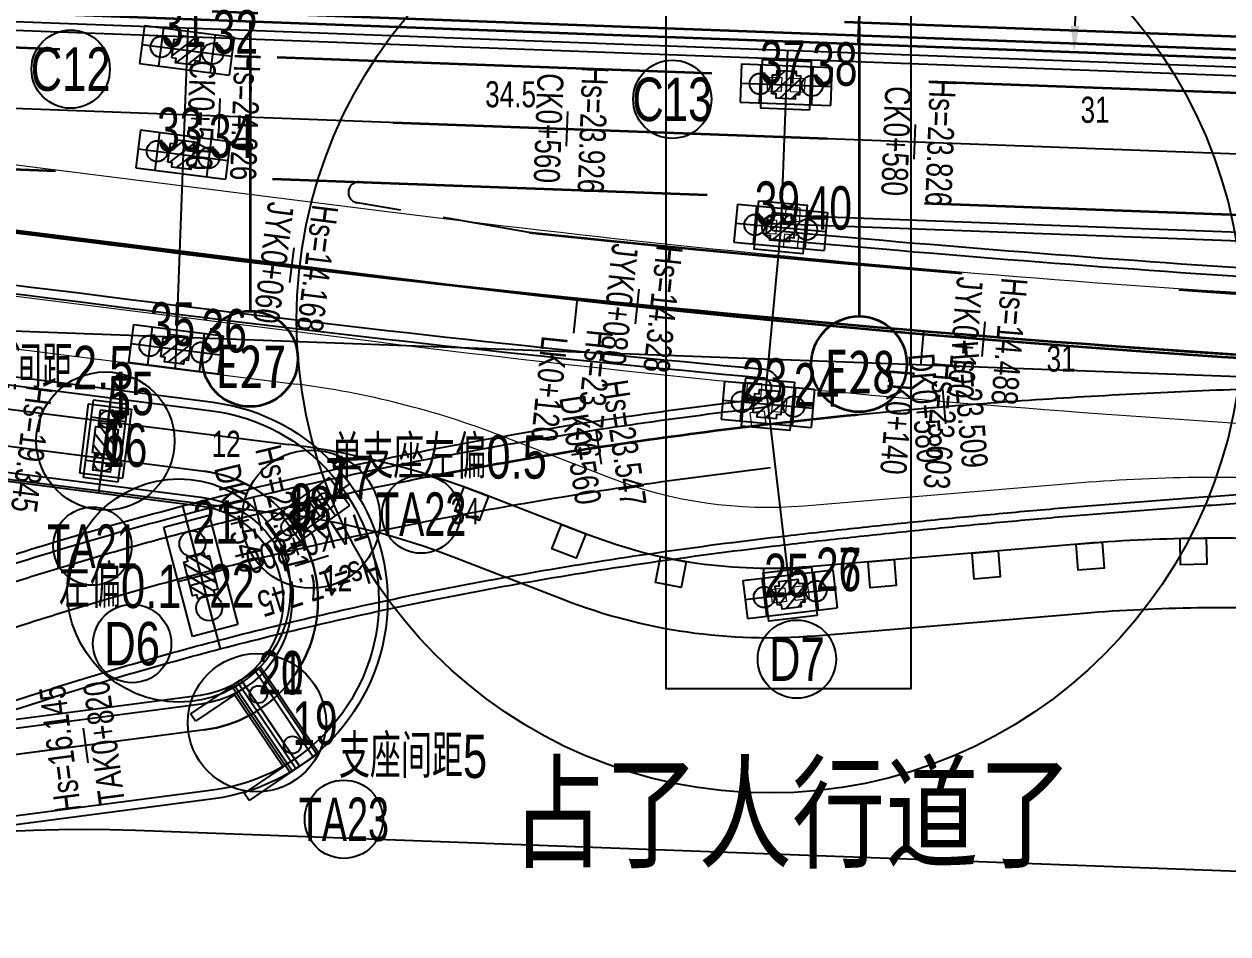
# Model space of a CAD drawing. Extents: x 0 to 558779, y 0 to 2762081.
# Drawn here: x 519955.4 to 520024.6, y 2757570.6 to 2757622.9 of the extents above; entities that cross this region are included whole.
import ezdxf
from ezdxf.enums import TextEntityAlignment as Align

# ---------------------------------------------------------------- set-up
doc = ezdxf.new("R2010")
doc.units = 0
doc.header["$LTSCALE"] = 20
doc.header["$PDMODE"] = 34
for name, pattern in [('CENTER', [2, 1.25, -0.25, 0.25, -0.25]), ('DASHED', [19.049999999999997, 12.7, -6.349999999999999]), ('HIDDEN', [0.375, 0.25, -0.125])]:
    doc.linetypes.add(name, pattern=pattern)
for name, color, linetype in [('B-标线', 8, 'Continuous'), ('DL-中心线', 10, 'Continuous'), ('DL-人行道边线', 1, 'Continuous'), ('DL-树池', 110, 'Continuous'), ('DL-非机动车道边线', 6, 'Continuous'), ('L-主桥边线', 240, 'Continuous'), ('L-洛秀互通匝道边线', 140, 'Continuous'), ('L-脊线', 222, 'Continuous'), ('L-辅路绿化带', 3, 'Continuous'), ('QL-主线桥墩', 191, 'Continuous'), ('QL-分孔线', 4, 'Continuous'), ('QL-墩号', 6, 'Continuous'), ('QL-桥墩', 191, 'Continuous'), ('QL-桥跨数值', 6, 'Continuous'), ('RD-红线', 230, 'Continuous'), ('XW_C', 7, 'Continuous'), ('XW_D', 7, 'Continuous'), ('XW_JY-江城大道右辅路', 7, 'Continuous'), ('XW_L', 7, 'Continuous'), ('XW_TA', 7, 'Continuous'), ('XW_红树林', 7, 'Continuous'), ('YD-G2', 96, 'Continuous'), ('主线墩中心线', 6, 'Continuous'), ('主线墩号', 1, 'Continuous'), ('主线桥宽', 4, 'Continuous'), ('桩号-C', 7, 'Continuous'), ('桩号-D', 7, 'Continuous'), ('桩号-JY-江城大道右辅路', 7, 'Continuous'), ('桩号-L', 7, 'Continuous'), ('桩号-红树林', 7, 'Continuous'), ('设计高-C', 7, 'Continuous'), ('设计高-D', 7, 'Continuous'), ('设计高-JY-江城大道右辅路', 7, 'Continuous'), ('设计高-L', 7, 'Continuous'), ('设计高-地面高-C', 7, 'Continuous'), ('设计高-地面高-D', 7, 'Continuous'), ('设计高-地面高-JY-江城大道右辅路', 7, 'Continuous'), ('设计高-地面高-L', 7, 'Continuous'), ('设计高-地面高-红树林', 7, 'Continuous'), ('设计高-红树林', 7, 'Continuous')]:
    doc.layers.add(name, color=color, linetype=linetype)
doc.layers.add('偏心', color=4, linetype='Continuous', plot=False)
doc.layers.add('坐标标注', color=6, linetype='Continuous', plot=False)
doc.layers.add('标注', color=3, linetype='Continuous', lineweight=15)
doc.styles.add('ht', font='simhei_0.ttf')
doc.styles.get("Standard").update_dxf_attribs({"font": 'fsdb_e.shx', "width": 0.7, "bigfont": 'hzdx.shx'})
doc.styles.add('仿宋', font='simfang_0.ttf', dxfattribs={"width": 0.8})
doc.dimstyles.new('跨度', dxfattribs={"dimscale": 2, "dimtxt": 2.2, "dimasz": 1.5, "dimexe": 1, "dimexo": 1, "dimgap": 1, "dimtad": 1, "dimdec": 3, "dimzin": 9, "dimdsep": 46, "dimtxsty": '仿宋', "dimcen": 0, "dimclrd": 4, "dimclre": 4, "dimclrt": 256, "dimadec": 0, "dimazin": 3, "dimtfac": 1, "dimtdec": 3, "dimtix": 1, "dimtmove": 2, "dimatfit": 3, "dimfxl": 1, "dimtolj": 1, "dimtzin": 0, "dimarcsym": 2})
pattern_1 = [(0, (0, 2.328306e-10), (0, 6.985), [5.08, -1.905]), (90, (0, 2.328306e-10), (-6.985, 4e-16), [5.08, -1.905])]

# ---------------------------------------------------------------- blocks, each defined once
blk = doc.blocks.new('shuchi02')
at = {"layer": 'DL-树池', "color": 3}
blk.add_lwpolyline([(-0.75, 0), (0.75, 0), (0.75, -1.5), (-0.75, -1.5)], close=True, dxfattribs=at)
blk = doc.blocks.new('(M2)单个柱式门架墩，2根桩1.2')
h = blk.add_hatch()
h.set_pattern_fill('ANSI31', color=3, scale=0.15)
h.set_pattern_definition([(45, (-0.45, 2.329062e-10), (-0.3367596045400932, 0.3367596045400933), [])])
h.paths.add_polyline_path([(-0.8000000000000074, -0.5500000000000407), (-0.8000000000000074, 0.5500000000000757), (-0.5500000000000145, 0.5500000000000757), (-0.5500000000000145, 0.8000000000000757), (0.5499999999999857, 0.8000000000000757), (0.5499999999999857, 0.5500000000000757), (0.7999999999999857, 0.5500000000000757), (0.7999999999999857, -0.5499999999999244), (0.5499999999999857, -0.5499999999999244), (0.5499999999999857, -0.7999999999999244), (-0.5500000000000148, -0.8000000000000406), (-0.5500000000000148, -0.5500000000000407)])
at = {"layer": 'QL-桥墩', "color": 1}
for p, q in [((-2.600000000093132, 1.100000000093132), (-2.600000000093132, -1.09999999962747)), ((-2.600000000093132, 1.100000000093132), (2.600000000093132, 1.100000000093132)), ((2.600000000093132, 1.100000000093132), (2.600000000093132, -1.09999999962747)), ((-2.600000000093132, -1.09999999962747), (2.600000000093132, -1.09999999962747))]:
    blk.add_line(p, q, dxfattribs=at)
at = {"layer": 'QL-桥墩', "color": 3, "linetype": 'CENTER'}
for p, q in [((-1.5, 1.100000000093132), (-1.5, -1.09999999962747)), ((1.5, 1.100000000093132), (1.5, -1.09999999962747)), ((-2.600000000093132, 0), (2.600000000093132, 0))]:
    blk.add_line(p, q, dxfattribs=at)
at = {"layer": 'QL-桥墩', "color": 1, "ltscale": 0.1}
blk.add_lwpolyline([(-0.8000000000000074, -0.5500000000000407), (-0.8000000000000074, 0.5500000000000757), (-0.5500000000000145, 0.5500000000000757), (-0.5500000000000145, 0.8000000000000757), (0.5499999999999857, 0.8000000000000757), (0.5499999999999857, 0.5500000000000757), (0.7999999999999857, 0.5500000000000757), (0.7999999999999857, -0.5499999999999244), (0.5499999999999857, -0.5499999999999244), (0.5499999999999857, -0.7999999999999244), (-0.5500000000000148, -0.7999999999999244), (-0.5500000000000148, -0.5500000000000407)], close=True, dxfattribs=at)
at = {"layer": 'QL-桥墩', "color": 3}
for centre in [(-1.5, 0), (1.5, 0)]:
    blk.add_circle(centre, 0.6, dxfattribs=at)
blk = doc.blocks.new('(9-1)8.5m花瓶墩单排桩2根1.5')
h = blk.add_hatch()
h.set_pattern_fill('ANGLE', color=256)
h.set_pattern_definition(pattern_1)
h.paths.add_polyline_path([(-1.250000000000007, -0.5000000000001165), (-1.249999999999985, 0.5), (-0.9999999999999928, 0.5), (-0.9999999999999928, 0.75), (1.000000000000007, 0.75), (1.000000000000007, 0.5), (1.250000000000007, 0.5), (1.249999999999985, -0.5), (0.9999999999999856, -0.5), (0.9999999999999856, -0.75), (-1.000000000000014, -0.7500000000001165), (-1.000000000000014, -0.5000000000001165)])
h = blk.add_hatch()
h.set_pattern_fill('ANGLE', color=256)
h.set_pattern_definition(pattern_1)
h.paths.add_polyline_path([(-1.250000000000007, -0.5000000000001165), (-1.249999999999985, 0.5), (-0.9999999999999928, 0.5), (-0.9999999999999928, 0.75), (1.000000000000007, 0.75), (1.000000000000007, 0.5), (1.250000000000007, 0.5), (1.249999999999985, -0.5), (0.9999999999999856, -0.5), (0.9999999999999856, -0.75), (-1.000000000000014, -0.7500000000001165), (-1.000000000000014, -0.5000000000001165)])
h = blk.add_hatch()
h.set_pattern_fill('ANSI31', color=3, scale=0.15)
h.set_pattern_definition([(45, (0, 2.328306e-10), (-0.3367596045400932, 0.3367596045400933), [])])
h.paths.add_polyline_path([(-1.250000000000007, -0.5000000000001165), (-1.249999999999985, 0.5), (-0.9999999999999928, 0.5), (-0.9999999999999928, 0.75), (1.000000000000007, 0.75), (1.000000000000007, 0.5), (1.250000000000007, 0.5), (1.249999999999985, -0.5), (0.9999999999999856, -0.5), (0.9999999999999856, -0.75), (-1.000000000000014, -0.7500000000001165), (-1.000000000000014, -0.5000000000001165)])
at = {"layer": 'QL-桥墩', "color": 1}
for p, q in [((-3.25, -1.350000000093132), (-3.25, 1.350000000093132)), ((-3.25, 1.350000000093132), (3.25, 1.350000000093132)), ((3.25, 1.350000000093132), (3.25, -1.350000000093132)), ((3.25, -1.350000000093132), (-3.25, -1.350000000093132))]:
    blk.add_line(p, q, dxfattribs=at)
at = {"layer": 'QL-桥墩', "color": 3, "linetype": 'CENTER'}
for p, q in [((0, -1.350000000093132), (0, 1.350000000093132)), ((3.25, 0), (-3.25, 0))]:
    blk.add_line(p, q, dxfattribs=at)
at = {"layer": 'QL-桥墩', "color": 1, "ltscale": 0.1}
blk.add_lwpolyline([(-1.250000000000007, -0.5000000000001165), (-1.249999999999985, 0.5), (-0.9999999999999928, 0.5), (-0.9999999999999928, 0.75), (1.000000000000007, 0.75), (1.000000000000007, 0.5), (1.250000000000007, 0.5), (1.249999999999985, -0.5), (0.9999999999999856, -0.5), (0.9999999999999856, -0.75), (-1.000000000000014, -0.75), (-1.000000000000014, -0.5000000000001165)], close=True, dxfattribs=at)
at = {"layer": 'QL-桥墩', "color": 3}
for centre in [(-1.899999999965075, 0), (1.900000000023283, 0)]:
    blk.add_circle(centre, 0.7499999999999999, dxfattribs=at)
blk = doc.blocks.new('6.5m薄壁台')
at = {"layer": 'QL-桥墩', "color": 3}
for p, q in [((3.000004947534761, 1.100000000093132), (-3.000009354320353, 1.099999999161809)), ((-2.999999999185092, 1.099999999161809), (-3, -0.5000000009313226)), ((3.000000000814907, 1.09999999590218), (3.000000000116415, -0.4999999990686775)), ((3.00000000008149, -0.0999999995343387), (-3.000000000034924, -0.1000000009313226)), ((3.000000000174622, -0.5999999995343388), (-2.999999999941792, -0.6000000009313227)), ((-3.000000000174622, -0.750000002514571), (-3.000000000116415, -3.600000001024453)), ((2.499999999703328, -0.9000000002793968), (-2.500000000033798, -0.9000000007450579)), ((-2.500000000033798, -0.9000000007450579), (-2.500000001047737, -3.600000001024453)), ((2.499999999703328, -0.9000000002793968), (2.4999999984866, -3.600000000093132)), ((2.999999489285983, -0.7499999987892807), (3.000014300807379, -3.599999999627471)), ((-2.499990649172104, -3.600000001024453), (-3.000000001513399, -3.600000001024453)), ((3.000014300807379, -3.599999999627471), (2.500009350827895, -3.600000000093132))]:
    blk.add_line(p, q, dxfattribs=at)
at = {"layer": 'QL-桥墩', "color": 3, "linetype": 'DASHED', "ltscale": 0.03}
for p, q in [((3.000004947592969, 0.8499999999068677), (-3.000009354262147, 0.8499999989755451)), ((3.000000000116415, -0.3499999993480742), (-3, -0.3500000007450581))]:
    blk.add_line(p, q, dxfattribs=at)
at = {"layer": 'QL-桥墩', "color": 1}
for p, q in [((-3.000000001396983, 1.249999997485429), (2.999999488005413, 1.250000001210719)), ((-3.000000000058207, -0.750000002514571), (-3.000000001338776, 1.249999997485429)), ((2.999999489285983, -0.7499999987892807), (2.999999488005413, 1.250000001210719)), ((-3.000000000174622, -0.750000002514571), (2.999999489227775, -0.7499999987892807))]:
    blk.add_line(p, q, dxfattribs=at)
at = {"layer": 'QL-桥墩', "color": 3}
for centre in [(-1.750002202636096, 0.2499999984167516), (1.749997797363903, 0.2500000002793968)]:
    blk.add_circle(centre, 0.5, dxfattribs=at)
blk = doc.blocks.new('*D1524')
at = {"layer": 'DEFPOINTS', "color": 0}
for p in [(2983.141117596708, -361.1487895441242), (2995.541220973285, -361.6107946949498), (2982.508167887631, -378.137002361007)]:
    blk.add_point(p, dxfattribs=at)
at = {"layer": '主线桥宽', "color": 4, "lineweight": -2}
for p, q in [((2984.140424232915, -361.1860218799492), (2996.540527609493, -361.6480270307749)), ((2994.964119767946, -377.1000475575209), (2995.485372469547, -363.1097546492616)), ((2983.507474523839, -378.1742346968321), (2995.907577900416, -378.6362398476577))]:
    blk.add_line(p, q, dxfattribs=at)
at = {"layer": '主线桥宽', "color": 4}
for points in [[(2995.735199128599, -363.1190627332179), (2995.235545810495, -363.1004465653053), (2995.541220973285, -361.6107946949498)], [(2994.714293108894, -377.0907394735646), (2995.213946426998, -377.1093556414772), (2994.908271264208, -378.5990075118327)]]:
    blk.add_solid(points, dxfattribs=at)
at = {"layer": '主线桥宽', "insert": (2993.113639470712, -370.0262451345083), "char_height": 2.2, "attachment_point": 5, "rotation": 87.86625111827162, "style": '仿宋'}
blk.add_mtext('\\A1;17', dxfattribs=at)
blk = doc.blocks.new('(6-1)6.0m花瓶墩单排桩2根1.0')
h = blk.add_hatch()
h.set_pattern_fill('ANSI31', color=3, scale=0.15, angle=180.0000000199415)
h.set_pattern_definition([(225.0000000199415, (-1.164153e-10, 0), (0.3367596046573005, -0.3367596044228859), [])])
h.paths.add_polyline_path([(0.9999999998835846, 0.4000000003725291), (1.000000000116415, -0.3999999994412064), (0.7500000001164154, -0.3999999994412064), (0.7500000001164154, -0.6499999994412065), (-0.7499999998835847, -0.6500000003725291), (-0.7499999998835847, -0.4000000003725291), (-0.9999999998835846, -0.4000000003725291), (-1.000000000116415, 0.3999999994412064), (-0.7500000001164154, 0.3999999994412064), (-0.750000000349246, 0.6499999994412065), (0.7499999996507541, 0.6500000003725291), (0.7499999998835847, 0.4000000003725291)])
at = {"layer": 'QL-桥墩', "color": 1}
for p, q in [((-2.250000000116415, 1), (-2.250000000116415, -1)), ((-2.250000000116415, 1), (2.250000000116415, 1)), ((2.250000000116415, 1), (2.250000000116415, -1)), ((-2.250000000116415, -1), (2.250000000116415, -1))]:
    blk.add_line(p, q, dxfattribs=at)
at = {"layer": 'QL-桥墩', "color": 3, "linetype": 'CENTER'}
for p, q in [((-1.250000000116415, 1), (-1.250000000116415, -1)), ((1.249999999883584, 1), (1.249999999883584, -1)), ((-2.250000000116415, 0), (2.250000000116415, 0))]:
    blk.add_line(p, q, dxfattribs=at)
at = {"layer": 'QL-桥墩', "color": 1}
blk.add_lwpolyline([(0.9999999998835846, 0.4000000003725291), (1.000000000116415, -0.3999999994412064), (0.7500000001164154, -0.3999999994412064), (0.7500000001164154, -0.6499999994412065), (-0.7499999998835847, -0.6500000003725291), (-0.7499999998835847, -0.4000000003725291), (-0.9999999998835846, -0.4000000003725291), (-1.000000000116415, 0.3999999994412064), (-0.7500000001164154, 0.3999999994412064), (-0.750000000349246, 0.6499999994412065), (0.7499999996507541, 0.6500000003725291), (0.7499999998835847, 0.4000000003725291)], close=True, dxfattribs=at)
at = {"layer": 'QL-桥墩', "color": 3}
for centre in [(-1.250000000349245, 0), (1.249999999650754, 0)]:
    blk.add_circle(centre, 0.5, dxfattribs=at)
blk = doc.blocks.new('主线桥墩10.09')
at = {"layer": 'L-主桥边线', "lineweight": 35, "ltscale": 2, "flags": 128}
blk.add_lwpolyline([(2356.237745670893, -354.8033129773103), (3416.421099782805, -394.3038038150407)], dxfattribs=at)
at = {"layer": '主线墩中心线', "linetype": 'CENTER', "lineweight": 35}
blk.add_line((2982.508167887631, -378.137002361007), (2983.141117596708, -361.1487895441242), dxfattribs=at)
at = {"layer": '主线墩号', "lineweight": 35}
for p, q in [((2947.53243562032, -376.8338706088251), (2947.53243562032, -393.4954143934883)), ((2982.545398984628, -377.1378384665586), (2982.545398984628, -393.7993822512217))]:
    blk.add_line(p, q, dxfattribs=at)
for centre in [(2947.53243562032, -396.2454143934883), (2982.545398984628, -396.5493822512217)]:
    blk.add_circle(centre, 2.75, dxfattribs=at)
at = {"layer": '主线墩号', "lineweight": 35, "style": '仿宋', "width": 0.8}
for s, p in [('E27', (2947.593064130866, -396.6709779091179)), ('E28', (2982.606027495175, -396.9749457668514))]:
    blk.add_text(s, height=2.5, dxfattribs=at).set_placement(p, align=Align.MIDDLE_CENTER)
at = {"layer": '主线桥宽'}
dim = blk.add_aligned_dim(p1=(2982.508167887631, -378.137002361007), p2=(2983.141117596708, -361.1487895441242), distance=-12.408707124804652, dimstyle='跨度', override={"dimscale": 1, "dimfxl": 0.6}, dxfattribs=at)
dim.commit()
dim.dimension.update_dxf_attribs({"geometry": '*D1524', "text_midpoint": (2993.113639470712, -370.0262451345083)})

msp = doc.modelspace()

# ---------------------------------------------------------------- linework, layer by layer
at = {"layer": 'B-标线', "linetype": 'HIDDEN', "lineweight": 35, "ltscale": 5}
for p, q in [((519932.4772340774, 2757622.398377213), (520355.4842262813, 2757606.637911105)), ((519932.2166077269, 2757615.40323076), (520355.2235999308, 2757599.642764652))]:
    msp.add_line(p, q, dxfattribs=at)
at = {"layer": 'B-标线', "linetype": 'HIDDEN'}
msp.add_line((519984.445322653, 2757610.92497162), (519974.5757549127, 2757612.626011938), dxfattribs=at)
at = {"layer": 'B-标线', "linetype": 'HIDDEN', "lineweight": 35, "ltscale": 5, "flags": 128}
for points in [[(516317.8103399805, 2758306.953841478), (516951.5436833039, 2758013.108064084, 0.0793686081780214), (517563.535445844, 2757839.931971113), (518946.5114835995, 2757676.88125649, 0.0200316140230376), (519307.1373413681, 2757648.949651766), (521003.1423566565, 2757585.759609868)], [(519984.445322653, 2757610.92497162, 0.0171796000512992), (520056.1537247283, 2757605.782091454), (520291.5731462018, 2757597.010794805, 0.0321222913534214), (520393.7720630445, 2757599.76894998, -0.0258673849492339), (520466.4575254668, 2757602.640123616), (520590.997313582, 2757601.115379635)]]:
    msp.add_lwpolyline(points, format="xyb", dxfattribs=at)
at = {"layer": 'B-标线', "lineweight": 35, "ltscale": 5, "flags": 128}
msp.add_lwpolyline([(519867.7176153545, 2757617.806345132, -0.0225047773809039), (519961.8705134512, 2757610.04543168, 0.022504777379082), (520056.0234115529, 2757602.284518227), (520291.4428330265, 2757593.513221578, 0.0321222913534788), (520394.0908348774, 2757596.283496706, -0.0258673849487167), (520466.4146780838, 2757599.140385897), (520710.9212917081, 2757596.14688484)], format="xyb", dxfattribs=at)
at = {"layer": 'B-标线', "linetype": 'HIDDEN'}
msp.add_arc((519974.6449058501, 2757613.222013741), 0.6, 87.86625111953471, 263.3818650065007, dxfattribs=at)
at = {"layer": 'DEFPOINTS'}
msp.add_circle((519998.2715550194, 2757605.884686126), 27.20231986306003, dxfattribs=at)
at = {"layer": 'DL-中心线', "linetype": 'CENTER', "lineweight": 35, "ltscale": 5, "flags": 128}
for points in [[(519426.9146450599, 2757632.56340059, 0.0177543984594408), (519533.4038394017, 2757631.684383075, -0.0161243157737869), (519597.8835335538, 2757631.362297478), (520355.3539131061, 2757603.140337878)], [(519867.7176153545, 2757617.806345132, -0.0225047773809039), (519961.8705134512, 2757610.04543168, 0.022504777379082), (520056.0234115529, 2757602.284518227), (520291.4428330265, 2757593.513221578, 0.0321222913534788), (520394.0908348774, 2757596.283496706, -0.0258673849487167), (520466.4146780838, 2757599.140385897), (520710.9212917081, 2757596.14688484)], [(519911.253359993, 2757616.543433014), (519975.9630890099, 2757608.381167298, 0.0220618322544836), (520046.2932048212, 2757602.646630376), (520289.4666039942, 2757593.586434714, 0.0273255705095944), (520365.9095449571, 2757594.916416254, -0.027325570512216), (520442.3524859337, 2757596.246397795), (520701.5360419313, 2757586.589693)], [(519589.0964423984, 2757220.908812026), (519651.1629177161, 2757274.28356109, 0.0436643678793454), (519736.3970131028, 2757361.60983472, -0.0190617421846284), (519779.3164699589, 2757410.140193105, 0.035899111355208), (519834.1198505413, 2757476.477748863, 0.000231481485616), (519834.4441192797, 2757476.933659307, 0.0004629629960393), (519835.1055654903, 2757477.866376251, 0.0004629629960393), (519835.7855962701, 2757478.829073442, 0.0004629629960393), (519836.4860980666, 2757479.824658718, 0.0004629629960393), (519837.2092911793, 2757480.856549862, 0.0004629629960393), (519837.9578184413, 2757481.928809533, 0.0004629629960393), (519838.7348666568, 2757483.046329934, 0.0004629629960393), (519839.5443369083, 2757484.215091641, 0.0004629629960393), (519840.391090141, 2757485.44253662, 0.0004629629960393), (519841.2813131652, 2757486.738123826, 0.0004629629960393), (519842.2230861618, 2757488.114190172, 0.0004629629960393), (519843.2273064695, 2757489.587351209, 0.0004629629960393), (519844.3092871984, 2757491.180923552, 0.0004629629960393), (519845.4917528628, 2757492.929461552, 0.0004372428262181), (519846.733298884, 2757494.772511693, 0.0003858024882772), (519847.971809432, 2757496.617603086, 0.000334362152378), (519849.2076611878, 2757498.464476473, 0.0002829218182484), (519850.4412319378, 2757500.312874233, 0.000231481485616), (519851.6729004133, 2757502.162540154, 0.0001800411542087), (519852.9030461304, 2757504.013219193, 0.0001286008237542), (519854.1320492316, 2757505.864657249, 7.71604939803e-05), (519855.3602903289, 2757507.716600923, 2.57201646147e-05), (519856.5881503461, 2757509.568797289, -9.645061758299998e-05), (519857.8161850258, 2757511.420877839, -0.0002893518599271), (519859.0456483535, 2757513.272010189, -0.0004822531238053), (519860.2779667794, 2757515.121242832, -0.0006751544235736), (519861.5145623469, 2757516.967617659, -0.0008680557735882), (519862.7568504567, 2757518.810166679, -0.001060957188205), (519864.0062375932, 2757520.647908764, -0.0012538586817802), (519865.2641190006, 2757522.479846431, -0.00144676026867), (519866.5318762966, 2757524.304962662, -0.0016396619632305), (519867.8108750096, 2757526.122217787, -0.0017361128553735), (519869.0374001317, 2757527.840132127, -0.0017361128553735), (519870.1675033521, 2757529.399942362, -0.0017361128553735), (519871.2235444212, 2757530.836405817, -0.0017361128553735), (519872.2205450526, 2757532.172996379, -0.0017361128553735), (519873.1691621435, 2757533.426455444, -0.0017361128553735), (519874.0772725562, 2757534.609223128, -0.0017361128553735), (519874.9508878346, 2757535.730844638, -0.0017361128553735), (519875.794715478, 2757536.798835167, -0.0017361128553735), (519876.6125204968, 2757537.81923824, -0.0017361128553735), (519877.4073677309, 2757538.797000766, -0.0017361128553735), (519878.1817896908, 2757539.736233381, -0.0017361128553735), (519878.937906096, 2757540.640396275, -0.0017361128553735), (519879.6775110675, 2757541.512435031, -0.0008680557735881), (519880.0416097193, 2757541.937213122, -0.0997454693955493), (519929.9138493138, 2757580.770707313, -0.0034722361763718), (519931.923241025, 2757581.755764444, -0.0069445560792568), (519936.0711083996, 2757583.682785178, -0.0069445560792568), (519940.4002198263, 2757585.54960473, -0.0069445560792568), (519944.9232167293, 2757587.352731506, -0.0069445560792568), (519949.6551022512, 2757589.08840282, -0.0069445560792568), (519954.6138812503, 2757590.752524567, -0.0069445560792568), (519959.8214370899, 2757592.340591642, -0.0069445560792568), (519965.3047617979, 2757593.847580738, -0.0069445560792568), (519971.0977307002, 2757595.267802267, -0.0069445560792568), (519977.2437481769, 2757596.594689607, -0.0069445560792568), (519983.7998514208, 2757597.820488021, -0.0069445560792568), (519990.8433924658, 2757598.935774325, -0.0069445560792568), (519998.4836042764, 2757599.928671506, -0.0069445560792568), (520006.8832785442, 2757600.783464437, -0.0065587360186369), (520015.7473331144, 2757601.444032078, -0.0057871016401356), (520024.6250508126, 2757601.885557872, -0.0050154741528497), (520033.5102844193, 2757602.135194393, -0.004243852637884), (520042.3986595084, 2757602.220256562, -0.0034722361763719), (520051.2873241529, 2757602.168147561, -0.0027006238494708), (520060.1746963354, 2757602.006308207, -0.0019290147383579), (520069.0602102159, 2757601.762185905, -0.0011574079242256), (520077.9440619966, 2757601.463219276, -0.0003858024882772), (520086.8269557802, 2757601.136834562)]]:
    msp.add_lwpolyline(points, format="xyb", dxfattribs=at)
at = {"layer": 'DL-人行道边线', "flags": 128}
msp.add_lwpolyline([(519926.5444869474, 2757600.251747575), (519970.0967492531, 2757594.758212941)], dxfattribs=at)
msp.add_lwpolyline([(520029.3904606557, 2757589.181590073, 0.0353296886443831), (520016.3359194041, 2757589.00848812), (520000.8809996484, 2757587.708938491, -0.1137785033159387), (519986.4272358276, 2757589.785509608), (519980.1180557078, 2757592.227355341, 0.0610261242306765), (519970.0967492539, 2757594.758212948, 0.0610261242306765)], format="xyb", dxfattribs=at)
at = {"layer": 'DL-非机动车道边线'}
msp.add_line((519922.9075251849, 2757604.742196908), (519970.5973291751, 2757598.726766801), dxfattribs=at)
msp.add_lwpolyline([(520029.6198182866, 2757593.175009043, 0.0353296886443673), (520016.0007563324, 2757592.994421601), (520000.5458365767, 2757591.694871972, -0.1137785033158784), (519987.8709975337, 2757593.515865106), (519981.561817414, 2757595.957710839, 0.0610261242303098), (519970.5973291761, 2757598.726766809, 0.0610261242303098)], format="xyb", dxfattribs=at)
at = {"layer": 'L-主桥边线', "lineweight": 35, "ltscale": 2}
msp.add_line((519377.7279837597, 2757645.068706359), (520437.2808943189, 2757605.591704694), dxfattribs=at)
at = {"layer": 'L-主桥边线', "lineweight": 35, "ltscale": 2, "flags": 128}
msp.add_lwpolyline([(519377.7465999276, 2757645.568359677), (520437.2995104883, 2757606.091358012)], dxfattribs=at)
at = {"layer": 'L-洛秀互通匝道边线', "flags": 128}
for points in [[(519427.1333722492, 2757637.558614141, 0.0177543984594394), (519533.2676026099, 2757636.682526684, -0.0161243157737887), (519598.0696952328, 2757636.35883066), (520329.6715341172, 2757609.100685526)], [(519427.1114995303, 2757637.059092786, 0.0177543984594525), (519533.2812262891, 2757636.182712324, -0.0161243157737782), (519598.0510790648, 2757635.859177341), (520329.6529179493, 2757608.601032208)], [(519867.6059183472, 2757614.808425223, -0.0225047773809101), (519961.4898081637, 2757607.06968581, 0.0086924502036275), (519997.8789366856, 2757603.055800396, 0.0086924502036275)], [(519867.5873021793, 2757614.308771905, -0.0225047773809014), (519961.4263572823, 2757606.573728164, 0.0086924502170881), (519997.8327646492, 2757602.557936818, 0.0086924502170881)], [(519998.4985220108, 2757611.032676166, 0.0138382628033491), (520056.209573232, 2757607.281051408), (520291.6289947054, 2757598.509754759, 0.0321222913526661), (520393.6354465447, 2757601.262715668, -0.01550648617442), (520437.2740489324, 2757603.892655979, -0.01550648617442)], [(519998.4522928996, 2757610.534817883, 0.0138382628028665), (520056.190957064, 2757606.781398091), (520291.6103785375, 2757598.010101441, 0.0321222913534343), (520393.680985378, 2757600.764793772, -0.0155064861760441), (520437.2886384036, 2757603.392868877, -0.0155064861760441)], [(519915.5857482299, 2757607.662476975), (519966.262743248, 2757601.152971539, -0.8785128309616855), (519966.2949662115, 2757578.344586441), (519916.7004109452, 2757571.831626015, -0.5601608476124542), (519907.0469796166, 2757583.765468001), (519914.6992624228, 2757605.324774718)], [(519915.5220461619, 2757607.16655153), (519966.1990411801, 2757600.657046094, -0.8785128309759462), (519966.2298631452, 2757578.840329914), (519916.6353078789, 2757572.327369488, -0.5601608476074496), (519907.5181782908, 2757583.598220252), (519914.8807794991, 2757604.341386926)], [(519915.0761316868, 2757603.695073419), (519965.7531267048, 2757597.185567982, -0.8785128309153812), (519965.7741416809, 2757582.310534223), (519928.0648314966, 2757577.358392932)], [(519914.8213234153, 2757601.711371641), (519965.4983184332, 2757595.201866205, -0.8785128310125234), (519965.5137294158, 2757584.293508115), (519941.1894929952, 2757581.099149613)], [(519914.8850254832, 2757602.207297085), (519965.5620205011, 2757595.697791649, -0.8785128309821896), (519965.5788324821, 2757583.797764642), (519940.7588525889, 2757580.538303074)], [(519878.9044254758, 2757542.915380795, -0.0997454693955075), (519929.2442213033, 2757582.112943629, -0.0034722361764423), (519931.2723412022, 2757583.107182004, -0.0069445560791784), (519935.4580651371, 2757585.051791372, -0.006944556079415999), (519939.8254420215, 2757586.935112029, -0.0069445560791981), (519944.3871487872, 2757588.753670892, -0.0069445560792579), (519949.1581588979, 2757590.503693357, -0.0069445560791984), (519954.1564472714, 2757592.181074235, -0.0069445560792512), (519959.4038671131, 2757593.781298175, -0.0069445560793412), (519964.9273801377, 2757595.299332466, -0.0069445560791768), (519970.7608312824, 2757596.729478969, -0.0069445560792447), (519976.9475945871, 2757598.065163358, -0.0069445560792939), (519983.5446771444, 2757599.298624039, -0.0069445560792922), (519990.629401473, 2757600.420431812, -0.0065261443970355), (519997.8474083595, 2757601.364603754)], [(519879.2834868903, 2757542.589324903, -0.0997454693955458), (519929.4674306402, 2757581.665531524, -0.0034722361765512), (519931.4893078099, 2757582.656709484, -0.0069445560792765), (519935.6624128912, 2757584.595455973, -0.0069445560792471), (519940.0170346231, 2757586.473276262, -0.0069445560792686), (519944.5658381013, 2757588.286691096, -0.0069445560791843), (519949.3238066824, 2757590.031929845, -0.0069445560792344), (519954.3089252643, 2757591.704891013, -0.006944556079286999), (519959.5430571054, 2757593.301062664, -0.0069445560793087), (519965.0531740244, 2757594.815415223, -0.0069445560792462), (519970.8731310884, 2757596.242253401, -0.0069445560792336), (519977.0463124504, 2757597.575005441, -0.0069445560792422), (519983.6297352366, 2757598.805912033, -0.0069445560792569), (519990.7007318039, 2757599.925545983, -0.0065261436102712), (519997.9057834639, 2757600.868023111)], [(519881.9369175687, 2757540.30693457, -0.0997454693961899), (519931.0298963326, 2757578.533646954, -0.0034722361765323), (519933.008075408, 2757579.503402492, -0.006944556078943002), (519937.0928514063, 2757581.401110085, -0.0069445560794596), (519941.3581831688, 2757583.240426038, -0.0069445560788712), (519945.8166636772, 2757585.017832674, -0.0069445560792257), (519950.4833415934, 2757586.729585407, -0.0069445560792522), (519955.3762716863, 2757588.371608604, -0.0069445560793305), (519960.5173875835, 2757589.939414241, -0.0069445560791768), (519965.9337318377, 2757591.427994679, -0.0069445560791269), (519971.6592304271, 2757592.83167459, -0.0069445560792353), (519977.7373383057, 2757594.143900186, -0.0069445560792487), (519984.2251428426, 2757595.356928156, -0.0069445560791978), (519991.2000452804, 2757596.461345346, -0.0065261320908742), (519998.3144115982, 2757597.391958982, -0.0065261320908742)], [(519998.782235543, 2757593.419410399, -0.0009569402823361), (520000.7231270586, 2757593.644053775, -0.0009537461020879), (520002.665999988, 2757593.861405856, -0.0009505345227511), (520004.6108743562, 2757594.071485101, -0.0009472930563907), (520006.5577637136, 2757594.27430906, -0.0009440092260842), (520008.5066754017, 2757594.469894602, -0.0009406736335143), (520010.4576108303, 2757594.658258126, -0.0009372780691189), (520012.4105657533, 2757594.839415757, -0.0009338147712608), (520014.3655305519, 2757595.013383525, -0.0009302773806924), (520016.3224905209, 2757595.180177524, -0.0009266616498805), (520018.2814261566, 2757595.339814059, -0.0009229637576435), (520020.242313446, 2757595.49230978, -0.0009191807967825), (520022.2051241586, 2757595.637681799, -0.0009153109947066), (520024.1698261422, 2757595.775947791, -0.0009113532676153), (520026.1363836144, 2757595.907126086, -0.0009073081171767)], [(519998.8406734359, 2757592.922837129, -0.0009569402823581), (520000.7796637647, 2757593.147260457, -0.0009537461021067), (520002.7206410244, 2757593.364400467, -0.0009505345227485), (520004.6636253135, 2757593.574275551, -0.0009472930563903), (520006.6086302777, 2757593.776903197, -0.0009440092260804), (520008.5556633774, 2757593.972300211, -0.0009406736335335), (520010.504726159, 2757594.16048293, -0.0009372780690888), (520012.455814531, 2757594.341467418, -0.0009338147712622), (520014.408919043, 2757594.515269644, -0.0009302773806948), (520016.3640251702, 2757594.681905637, -0.0009266616498819), (520018.321113597, 2757594.84139164, -0.0009229637576384), (520020.2801605069, 2757594.993744238, -0.0009191807968009), (520022.2411378711, 2757595.138980473, -0.0009153109946789999), (520024.2040137408, 2757595.277117951, -0.0009113532676159), (520026.1687525396, 2757595.408174932, -0.0009073081171945)], [(519884.9694081077, 2757537.698486539, -0.0997454693956888), (519932.8155706929, 2757574.954349944, -0.0034722361763519), (519934.7438069226, 2757575.899621685, -0.0069445560793791), (519938.7276292039, 2757577.750425006, -0.0069445560793041), (519942.8909236471, 2757579.545739769, -0.006944556079080999), (519947.2461778118, 2757581.281994169, -0.0069445560791704), (519951.8085234482, 2757582.955477161, -0.0069445560792825), (519956.5960951588, 2757584.562142671, -0.0069445560793585), (519961.6309069896, 2757586.097529999, -0.0069445560791828), (519966.940082326, 2757587.556656578, -0.0069445560791939), (519972.5576281771, 2757588.93386989, -0.006944556079260001), (519978.5270803997, 2757590.222636688, -0.0069445560792332), (519984.9056066178, 2757591.415231942, -0.0069445560792771), (519991.7706867687, 2757592.502258546, -0.0065261327285364), (519998.7814113962, 2757593.419313607, -0.0065261327285364)], [(519885.3484694331, 2757537.372430544, -0.0997454693957799), (519933.0387799911, 2757574.50693782, -0.0034722361766026), (519934.9607733757, 2757575.449149091, -0.0069445560792372), (519938.9319764715, 2757577.29408939, -0.0069445560794017), (519943.0825162096, 2757579.083903986, -0.006944556078944), (519947.4248670824, 2757580.815014358, -0.0069445560790777), (519951.9741711842, 2757582.483713631, -0.0069445560793245), (519956.7485730975, 2757584.08595943, -0.0069445560792723), (519961.7700969207, 2757585.61729447, -0.0069445560792191), (519967.065876143, 2757587.072739318, -0.0069445560791874), (519972.6699279029, 2757588.446644303, -0.006944556079271999), (519978.6257981696, 2757589.732478752, -0.0069445560792084), (519984.9906645993, 2757590.922519916, -0.0069445560792483), (519991.8420169663, 2757592.007372697, -0.0065261320908344), (519998.8397865458, 2757592.922732968, -0.0065261320908344)]]:
    msp.add_lwpolyline(points, format="xyb", dxfattribs=at)
for points in [[(519998.5430762902, 2757611.931334123), (520329.3178269273, 2757599.607272481)], [(519998.5244601223, 2757611.431680806), (520330.3288823609, 2757599.069255485)]]:
    msp.add_lwpolyline(points, dxfattribs=at)
at = {"layer": 'L-洛秀互通匝道边线'}
for centre, radius, start, end in [((519998.5170136552, 2757611.231819478), 0.7, 87.8662511187412, 264.6949573217569), ((519998.5170136552, 2757611.231819478), 0.2, 87.86625111398016, 264.6949573418848), ((519997.7773580813, 2757601.960500535), 1.1, 276.7045927424412, 84.70151920691025), ((519997.7773581379, 2757601.96050053), 0.6, 276.7045939745135, 84.70151921082187)]:
    msp.add_arc(centre, radius, start, end, dxfattribs=at)
at = {"layer": 'L-脊线', "flags": 128}
msp.add_lwpolyline([(519993.5637120229, 2757599.314154247, -9.40784579246e-05), (519993.6643299643, 2757599.327608861, -0.0028656328440636), (519996.8385360475, 2757599.732952686, -0.0027656320511), (520000.0171071007, 2757600.102522201, -0.0026656313136011), (520003.1995061522, 2757600.437543487, -0.0025656306293652), (520006.3852372336, 2757600.739251297, -0.0024656299964423), (520009.5738439857, 2757601.008888046, -0.0023656294127894), (520012.7649082406, 2757601.247702851, -0.0022656288765351), (520015.9580485863, 2757601.456950666, -0.0021656283855508), (520019.1529189098, 2757601.637891483, -0.0020656279378792), (520022.349206931, 2757601.791789596, -0.0019656275315203), (520025.5466327163, 2757601.919912948, -0.0015784711611235), (520028.2526167837, 2757602.009137654, -0.0015784711611235)], format="xyb", dxfattribs=at)
at = {"layer": 'L-脊线'}
msp.add_arc((520095.1173641222, 2758651.556486248), 1050, 262.7094065389733, 264.6949573238141, dxfattribs=at)
at = {"layer": 'L-辅路绿化带', "lineweight": 0}
msp.add_line((519924.2572352374, 2757608.099682459), (519971.0353366081, 2757602.199251437), dxfattribs=at)
at = {"layer": 'L-辅路绿化带', "lineweight": 0, "flags": 128}
for points in [[(519952.0533870192, 2757615.176770359), (519976.4323826869, 2757612.101686541, 0.0220618322533663), (520046.4328260803, 2757606.394030262), (520089.7080319246, 2757604.781675318)], [(519924.6326701789, 2757611.076097854), (519975.4937953329, 2757604.660648054, 0.0220618322533882), (520046.1535835621, 2757598.89923049), (520078.4346343967, 2757597.696497635)]]:
    msp.add_lwpolyline(points, format="xyb", dxfattribs=at)
at = {"layer": 'L-辅路绿化带', "lineweight": 0}
msp.add_lwpolyline([(520029.8205062138, 2757596.669250643, 0.0353296886443572), (520015.7074886446, 2757596.482113397), (520000.252568889, 2757595.182563767, -0.1137785033162177), (519989.1342890266, 2757596.779926166), (519982.8251089069, 2757599.221771899, 0.0610261242303945), (519971.0353366081, 2757602.199251437)], format="xyb", dxfattribs=at)
at = {"layer": 'QL-分孔线'}
for p, q in [((519964.8083612194, 2757622.694819371), (519964.077433375, 2757603.076897747)), ((519959.6930081419, 2757595.947563515), (519960.4574329525, 2757601.89866885)), ((519969.2628885137, 2757592.95778581), (519974.1341170483, 2757596.460803446)), ((519964.5076782784, 2757595.189759951), (519966.6639807124, 2757586.967779377))]:
    msp.add_line(p, q, dxfattribs=at)
at = {"layer": 'QL-分孔线', "color": 1}
for p, q in [((519999.2844401686, 2757621.410303786), (519998.905006588, 2757611.226400818)), ((519998.9050065878, 2757611.226400816), (519998.0515581636, 2757601.998188402)), ((519998.0515581637, 2757601.998188401), (519999.4383295669, 2757590.11669681)), ((519967.8769414078, 2757585.1895348), (519971.2362278218, 2757580.218096901))]:
    msp.add_line(p, q, dxfattribs=at)
at = {"layer": 'QL-墩号'}
for centre in [(519958.0776127057, 2757620.311958609), (519992.6693764985, 2757618.575564332), (519978.2295436746, 2757594.719586148), (519959.3275953655, 2757592.877922427), (519961.6106132856, 2757587.2724155), (519999.8329218109, 2757586.377834248), (519973.7858357055, 2757577.170471992)]:
    msp.add_circle(centre, 2.25, dxfattribs=at)
at = {"layer": 'RD-红线'}
msp.add_lwpolyline([(519807.7922513674, 2757459.09174491), (519808.5161163288, 2757460.204291533, 0.0330110867033652), (519872.6070060998, 2757579.470499461, -0.3041216892248836), (519916.6612188854, 2757606.676343312), (520064.3363123197, 2757601.174239688)], format="xyb", dxfattribs=at)
at = {"layer": 'XW_C', "color": 4}
msp.add_line((519597.8835335538, 2757631.362297478), (520355.3539131061, 2757603.140337878), dxfattribs=at)
msp.add_line((519597.8835335538, 2757631.362297478), (520355.3539131061, 2757603.140337878), dxfattribs=at)
at = {"layer": 'XW_D', "color": 6, "flags": 128}
msp.add_lwpolyline([(519953.1238571264, 2757590.268521699, -0.0041656490947416), (519956.1714607084, 2757591.244162764, -0.0040656474008022), (519959.2347137748, 2757592.169503227, -0.0039656457881771), (519962.3124359739, 2757593.045523404, -0.0038656442548662), (519965.4035023955, 2757593.873233711, -0.0037656427988693), (519968.5068428186, 2757594.653672443, -0.0036656414181864), (519971.6214408801, 2757595.387903645, -0.0035656401108172), (519974.7463331716, 2757596.077015088, -0.0034656388747618), (519977.8806082678, 2757596.722116348, -0.00336563770802), (519981.0234056935, 2757597.324336974, -0.0032656366085916), (519984.1739148336, 2757597.884824756, -0.0031656355744768), (519987.3313737901, 2757598.40474409, -0.0030656346036752), (519990.4950681924, 2757598.885274435, -0.002965633694187), (519993.6643299635, 2757599.327608861, -0.0028656328440119), (519996.8385360474, 2757599.732952686, -0.00276563205115), (520000.0171071008, 2757600.102522201, -0.0026656313136011), (520003.1995061522, 2757600.437543486, -0.0025656306293652), (520006.3852372336, 2757600.739251297, -0.0024656299964423), (520009.5738439856, 2757601.008888046, -0.0023656294128323), (520012.7649082407, 2757601.247702851, -0.0022656288765351), (520015.9580485863, 2757601.456950667, -0.0021656283855508), (520019.15291891, 2757601.637891483, -0.0020656279378792), (520022.349206931, 2757601.791789596, -0.0019656275315203), (520025.5466327162, 2757601.919912948, -0.0018656271644742)], format="xyb", dxfattribs=at)
msp.add_lwpolyline([(519953.1238571264, 2757590.268521699, -0.0041656490947416), (519956.1714607084, 2757591.244162764, -0.0040656474008022), (519959.2347137748, 2757592.169503227, -0.0039656457881771), (519962.3124359739, 2757593.045523404, -0.0038656442548662), (519965.4035023955, 2757593.873233711, -0.0037656427988693), (519968.5068428186, 2757594.653672443, -0.0036656414181864), (519971.6214408801, 2757595.387903645, -0.0035656401108172), (519974.7463331716, 2757596.077015088, -0.0034656388747618), (519977.8806082678, 2757596.722116348, -0.00336563770802), (519981.0234056935, 2757597.324336974, -0.0032656366085916), (519984.1739148336, 2757597.884824756, -0.0031656355744768), (519987.3313737901, 2757598.40474409, -0.0030656346036752), (519990.4950681924, 2757598.885274435, -0.002965633694187), (519993.6643299635, 2757599.327608861, -0.0028656328440119), (519996.8385360474, 2757599.732952686, -0.00276563205115), (520000.0171071008, 2757600.102522201, -0.0026656313136011), (520003.1995061522, 2757600.437543486, -0.0025656306293652), (520006.3852372336, 2757600.739251297, -0.0024656299964423), (520009.5738439856, 2757601.008888046, -0.0023656294128323), (520012.7649082407, 2757601.247702851, -0.0022656288765351), (520015.9580485863, 2757601.456950667, -0.0021656283855508), (520019.15291891, 2757601.637891483, -0.0020656279378792), (520022.349206931, 2757601.791789596, -0.0019656275315203), (520025.5466327162, 2757601.919912948, -0.0018656271644742)], format="xyb", dxfattribs=at)
at = {"layer": 'XW_JY-江城大道右辅路', "color": 4}
msp.add_line((519911.253359993, 2757616.543433014), (519975.9630890099, 2757608.381167298), dxfattribs=at)
msp.add_line((519911.253359993, 2757616.543433014), (519975.9630890099, 2757608.381167298), dxfattribs=at)
at = {"layer": 'XW_JY-江城大道右辅路', "color": 2}
msp.add_arc((520076.0790734435, 2758402.091939343), 800, 262.8108717010539, 267.8662511213536, dxfattribs=at)
msp.add_arc((520076.0790734435, 2758402.091939343), 800, 262.8108717010539, 267.8662511213536, dxfattribs=at)
at = {"layer": 'XW_L', "color": 2}
for centre, start, end in [((519828.6236627843, 2756568.534377112), 82.7094065389702, 87.86625112078713), ((519828.6236627843, 2756568.534377112), 82.7094065389702, 87.86625112078713), ((520095.1173641222, 2758651.556486248), 262.7094065389733, 267.866251119949), ((520095.1173641222, 2758651.556486248), 262.7094065389733, 267.866251119949)]:
    msp.add_arc(centre, 1050, start, end, dxfattribs=at)
at = {"layer": 'XW_TA', "color": 4}
for p, q in [((519894.3811938823, 2757606.35335673), (519965.7531267049, 2757597.185567982)), ((519894.3811938823, 2757606.35335673), (519965.7531267049, 2757597.185567982)), ((519965.774141681, 2757582.310534224), (519916.1795864148, 2757575.797573797)), ((519965.774141681, 2757582.310534224), (519916.1795864148, 2757575.797573797))]:
    msp.add_line(p, q, dxfattribs=at)
at = {"layer": 'XW_TA', "color": 2}
msp.add_arc((519964.7975956865, 2757589.746686314), 7.5, 277.4815040893843, 82.68038712527647, dxfattribs=at)
msp.add_arc((519964.7975956865, 2757589.746686314), 7.5, 277.4815040893843, 82.68038712527647, dxfattribs=at)
at = {"layer": 'XW_红树林', "color": 4}
for p, q in [((519894.3811938823, 2757606.35335673), (519965.7531267049, 2757597.185567982)), ((519965.774141681, 2757582.310534224), (519916.1795864148, 2757575.797573797))]:
    msp.add_line(p, q, dxfattribs=at)
at = {"layer": 'XW_红树林', "color": 2}
msp.add_arc((519964.7975956865, 2757589.746686314), 7.5, 277.4815040893843, 82.68038712527647, dxfattribs=at)
at = {"layer": 'YD-G2'}
msp.add_lwpolyline([(520082.4855832735, 2757572.031800078), (519961.8017023935, 2757576.528753229, 0.2946260079038757), (519887.2084915819, 2757532.240823178, -0.028546675218175), (519827.2166897992, 2757427.229825688), (519825.3620216725, 2757427.349092743), (519807.7916607718, 2757459.096378529), (519808.5155302688, 2757460.2089222, 0.0330110867033652), (519872.6069062679, 2757579.47486884, -0.3041216892248836), (519916.6612299668, 2757606.680533087), (520064.3363009687, 2757601.177827416), (520083.2253155907, 2757574.824995697, 0.0003578757981664), (520082.4855832735, 2757572.031800078)], format="xyb", close=True, dxfattribs=at)
at = {"layer": '偏心'}
for p, q in [((519959.0902152054, 2757601.066073129), (519958.5805986648, 2757597.098669572)), ((519959.0902152054, 2757601.066073129), (519961.569842427, 2757600.747562792)), ((519959.7385502714, 2757600.22663186), (519960.7304011607, 2757600.099227726)), ((519960.1707736488, 2757599.667004348), (519960.2981777833, 2757600.658855238)), ((519961.569842427, 2757600.747562792), (519961.0602258892, 2757596.780159236)), ((519959.8522633116, 2757597.187377126), (519959.9796674461, 2757598.179228015)), ((519959.4200399342, 2757597.747004638), (519960.4118908233, 2757597.619600503)), ((519958.5805986648, 2757597.098669572), (519961.0602258892, 2757596.780159236)), ((519972.3963566291, 2757594.595277054), (519971.8125203548, 2757595.407148476)), ((519971.6985027814, 2757594.709294628), (519972.5103742025, 2757595.293130902))]:
    msp.add_line(p, q, dxfattribs=at)
for points in [[(519992.3245683492, 2757626.197465501), (520006.3787291356, 2757626.197465501), (520006.3787291356, 2757584.677855497), (519992.3245683492, 2757584.677855497)], [(520000.5568795163, 2757617.960535955), (519997.7588209354, 2757618.064786496), (519997.863071477, 2757620.862845077), (520000.6611300578, 2757620.758594536)], [(519997.6382104857, 2757612.739684424), (520000.4264541004, 2757612.483369094), (520000.1701387689, 2757609.695125479), (519997.3818951551, 2757609.951440811)], [(519996.8971478925, 2757602.564817648), (519999.6853894661, 2757602.308480121), (519999.4290519394, 2757599.520238548), (519996.640810366, 2757599.776576074)], [(519959.8022523387, 2757600.722557305), (519960.7941032279, 2757600.595153171), (519960.6666990934, 2757599.603302281), (519959.6748482042, 2757599.730706416)], [(519959.4837420015, 2757598.242930082), (519960.4755928907, 2757598.115525948), (519960.3481887562, 2757597.123675059), (519959.356337867, 2757597.251079193)], [(519971.4065846443, 2757595.115230338), (519972.2184560658, 2757595.699066613), (519972.8022923397, 2757594.887195192), (519971.9904209183, 2757594.303358917)], [(520000.9911918678, 2757588.888438419), (519998.2100711768, 2757588.563834509), (519997.8854672653, 2757591.3449552), (520000.6665879563, 2757591.669559111)]]:
    msp.add_lwpolyline(points, close=True, dxfattribs=at)
for centre, radius in [((519960.0752205472, 2757598.923116183), 3.973747092843839), ((519971.9079970978, 2757594.429787456), 3.973747092843839), ((519964.3013964654, 2757590.324470226), 6.416554964636486), ((519968.78777924, 2757582.725658597), 3.973747092843839)]:
    msp.add_circle(centre, radius, dxfattribs=at)
at = {"layer": '标注'}
for points in [[(519998.1358175278, 2757619.051434139), (519998.1656033969, 2757619.850879447), (519998.9650487061, 2757619.821093578), (519998.9352628371, 2757619.021648269)], [(519999.4549022877, 2757619.002287454), (519999.4846881567, 2757619.801732764), (520000.2841334661, 2757619.771946894), (520000.2543475969, 2757618.972501585)], [(520000.0062283357, 2757612.327169623), (519999.9764630068, 2757611.52772355), (519999.1770169326, 2757611.557488877), (519999.2067822614, 2757612.356934952)], [(519998.6592373178, 2757611.626801721), (519998.6294719889, 2757610.827355647), (519997.830025915, 2757610.857120976), (519997.859791244, 2757611.65656705)], [(519999.9275748595, 2757610.771737224), (519999.8541147886, 2757609.975117102), (519999.0574946669, 2757610.048577173), (519999.1309547383, 2757610.845197295)], [(519997.8118365821, 2757602.229453082), (519997.7381649454, 2757601.432852498), (519996.9415643615, 2757601.506524135), (519997.0152359982, 2757602.303124718)], [(519999.2552681584, 2757601.343806259), (519999.182028865, 2757600.547165809), (519998.3853884153, 2757600.620405102), (519998.4586277087, 2757601.417045552)], [(519997.9454284832, 2757600.66474622), (519998.0381724583, 2757599.870140307), (519997.2435665466, 2757599.777396332), (519997.1508225715, 2757600.572002244)], [(519998.4318487206, 2757589.596508088), (519998.339104746, 2757590.391113999), (519999.1337106582, 2757590.483857974), (519999.2264546328, 2757589.689252063)], [(519999.7429484753, 2757589.749535646), (519999.6502045006, 2757590.544141558), (520000.4448104128, 2757590.636885532), (520000.5375543875, 2757589.842279621)]]:
    msp.add_lwpolyline(points, close=True, dxfattribs=at)
at = {"layer": '设计高-地面高-C'}
for p, q in [((519966.658045239, 2757618.623128154), (519966.5835805674, 2757616.624514881)), ((519986.6441779632, 2757617.878481438), (519986.5697132917, 2757615.879868165)), ((520006.6303106875, 2757617.133834723), (520006.5558460159, 2757615.13522145))]:
    msp.add_line(p, q, dxfattribs=at)
at = {"layer": '设计高-地面高-D'}
for p, q in [((520008.2022837641, 2757601.900281907), (520008.3688893446, 2757599.907233343)), ((519988.2735769581, 2757599.563820566), (519988.5776182484, 2757597.58706593)), ((519968.5703980994, 2757595.698148462), (519969.0408485365, 2757593.754266679))]:
    msp.add_line(p, q, dxfattribs=at)
at = {"layer": '设计高-地面高-JY-江城大道右辅路'}
for p, q in [((519970.9068128771, 2757610.026872646), (519970.656522916, 2757608.042595716)), ((519990.7474812917, 2757607.661628126), (519990.5338853163, 2757605.673066646)), ((520010.6328350415, 2757605.776807076), (520010.46901467, 2757603.783527645))]:
    msp.add_line(p, q, dxfattribs=at)
at = {"layer": '设计高-地面高-L'}
for p, q in [((519987.1970683131, 2757607.117301923), (519986.9915058449, 2757605.127893953)), ((520007.1095218546, 2757605.251263237), (520006.9418878693, 2757603.258300908))]:
    msp.add_line(p, q, dxfattribs=at)
at = {"layer": '设计高-地面高-红树林'}
for p, q in [((519972.8953397486, 2757592.330586681), (519970.9899882046, 2757591.722610124)), ((519959.0811506818, 2757580.422997043), (519958.8207384167, 2757582.405970934))]:
    msp.add_line(p, q, dxfattribs=at)

# ---------------------------------------------------------------- block references
at = {"layer": 'DL-树池'}
for p, rotation in [((519981.3933971154, 2757596.02251917), 339.0643939750802), ((519986.9890563282, 2757593.857203335), 338.8420379312568), ((520022.6209599624, 2757593.322646203), 0.8702201117623612), ((520010.649280803, 2757592.54443492), 4.806492904989086), ((520016.6283486884, 2757593.045132265), 4.432651998406913), ((519992.7212619085, 2757592.117978155), 349.003110059258), ((520004.6703805814, 2757592.041690313), 4.806492904989086), ((519998.6877089492, 2757591.599574833), 1.065379430504001)]:
    msp.add_blockref('shuchi02', p, dxfattribs=dict(at, rotation=rotation))
at = {"layer": 'QL-主线桥墩'}
msp.add_blockref('主线桥墩10.09', (517020.8597945361, 2757999.895508508), dxfattribs=at)
at = {"layer": 'QL-桥墩', "lineweight": 35}
for name, p, rotation in [('(M2)单个柱式门架墩，2根桩1.2', (519964.759959183, 2757621.395720747), 352.6386368079673), ('(M2)单个柱式门架墩，2根桩1.2', (519999.209975497, 2757619.411690517), 357.8662511196002), ('(M2)单个柱式门架墩，2根桩1.2', (519964.5365651682, 2757615.399880929), 352.6386368079673), ('(M2)单个柱式门架墩，2根桩1.2', (519998.9041799181, 2757611.217407752), 354.7479576174117), ('(M2)单个柱式门架墩，2根桩1.2', (519964.1195630073, 2757604.207646603), 352.6386368079673), ('(M2)单个柱式门架墩，2根桩1.2', (519998.163099915, 2757601.042528098), 354.7479576174117), ('(9-1)8.5m花瓶墩单排桩2根1.5', (519965.5604613376, 2757591.175498443), 104.6954764735897), ('(M2)单个柱式门架墩，2根桩1.2', (519999.4383295678, 2757590.11669681), 6.657267093936155)]:
    msp.add_blockref(name, p, dxfattribs=dict(at, rotation=rotation))
at = {"layer": 'QL-桥墩', "rotation": 304.0475732556353}
msp.add_blockref('6.5m薄壁台', (519969.6394419135, 2757582.759803958), dxfattribs=at)
at = {"layer": '坐标标注'}
for p, rotation in [((519960.0752205471, 2757598.923116182), 262.680387163943), ((519971.6985027804, 2757594.709294628), 215.7208204982334)]:
    msp.add_blockref('(6-1)6.0m花瓶墩单排桩2根1.0', p, dxfattribs=dict(at, rotation=rotation))

# ---------------------------------------------------------------- texts
at = {"layer": 'DEFPOINTS', "color": 1, "lineweight": 35, "style": 'ht', "width": 0.75}
msp.add_text('占了人行道了', height=5.25, dxfattribs=at).set_placement((519983.4293620567, 2757577.553066109), align=Align.MIDDLE_LEFT)
at = {"layer": 'QL-墩号'}
for s, width, p in [('C12', 0.75, (519958.0776127057, 2757620.311958609)), ('C13', 0.75, (519992.6693764985, 2757618.575564332)), ('TA22', 0.65, (519978.2295436746, 2757594.719586148)), ('TA21', 0.65, (519959.3275953655, 2757592.877922427)), ('D6', 0.75, (519961.6106132856, 2757587.2724155)), ('D7', 0.75, (519999.8329218109, 2757586.377834248)), ('TA23', 0.65, (519973.7858357055, 2757577.170471992))]:
    msp.add_text(s, height=2.5, dxfattribs=dict(at, width=width)).set_placement(p, align=Align.MIDDLE_CENTER)
at = {"layer": 'QL-桥跨数值', "lineweight": 35, "width": 0.75}
for s, p in [('34.5', (519983.370977915, 2757617.666326525)), ('34.5', (519983.370977915, 2757617.666326525)), ('31', (520016.9755558455, 2757616.774443402)), ('31', (520016.9755558455, 2757616.774443402)), ('31', (520015.0220531032, 2757602.465297044)), ('12', (519967.0160162717, 2757597.564540361)), ('34', (519980.7580042303, 2757593.689971394)), ('12', (519973.4254420273, 2757589.835659377))]:
    msp.add_text(s, height=1.5, dxfattribs=at).set_placement(p, align=Align.BOTTOM_CENTER)
at = {"layer": '偏心', "width": 0.75}
for s, p in [('支座间距2.5', (519956.386425328, 2757603.147495088)), ('单支座左偏0.5', (519979.2635824664, 2757598.010725738)), ('左偏0.1', (519960.9305923771, 2757590.569318509)), ('支座间距5', (519977.7637179419, 2757580.794012687))]:
    msp.add_text(s, height=2.5, dxfattribs=at).set_placement(p, align=Align.MIDDLE_CENTER)
at = {"layer": '坐标标注', "width": 0.7}
for s, p in [('31', (519963.2723224997, 2757621.587911013)), ('32', (519966.2475958662, 2757621.20353048)), ('37', (519997.7110155427, 2757619.46753902)), ('38', (520000.7089354513, 2757619.355842013)), ('33', (519963.0489284849, 2757615.592071195)), ('34', (519966.0242018515, 2757615.207690663)), ('39', (519997.4104774203, 2757611.354713426)), ('40', (520000.397882416, 2757611.080102079)), ('35', (519962.631926324, 2757604.399836869)), ('36', (519965.6071996907, 2757604.015456337)), ('23', (519996.6693974172, 2757601.179833771)), ('24', (519999.6568024129, 2757600.905222424)), ('5', (519960.234475716, 2757600.162929794)), ('15', (519960.2663267498, 2757600.410892516)), ('6', (519959.9159653782, 2757597.683302571)), ('16', (519959.8841143445, 2757597.435339849)), ('17', (519972.9163099142, 2757595.585049037)), ('7', (519972.7133420586, 2757595.439089969)), ('18', (519970.4806956471, 2757593.833540219)), ('8', (519970.6836635026, 2757593.979499287)), ('9', (519970.6836635026, 2757593.979499287)), ('21', (519965.0784663403, 2757593.013345232)), ('26', (520000.9282156525, 2757590.290591763)), ('27', (520000.9282156525, 2757590.290591763)), ('22', (519966.0424563351, 2757589.337651654)), ('25', (519997.948443483, 2757589.942801857)), ('20', (519968.8667920543, 2757584.34977877)), ('21', (519968.8667920543, 2757584.34977877)), ('19', (519970.8263757965, 2757581.44977333))]:
    msp.add_text(s, height=2.5, dxfattribs=at).set_placement(p)
at = {"layer": '桩号-C', "width": 0.75}
for s, p in [('CK0+540', (519966.3210209124, 2757617.634991218)), ('CK0+560', (519986.3071536366, 2757616.890344502)), ('CK0+580', (520006.2932863608, 2757616.145697787))]:
    msp.add_text(s, height=1.5, rotation=267.8662511206456, dxfattribs=at).set_placement(p, align=Align.TOP_CENTER)
at = {"layer": '桩号-D', "width": 0.75}
for s, rotation, p in [('DK0+580', 274.7784357564999, (520007.9866292696, 2757600.878766788)), ('DK0+560', 278.7440440952191, (519988.1290844078, 2757598.529837054)), ('DK0+540', 283.6048990011824, (519968.5140410505, 2757594.655640005))]:
    msp.add_text(s, height=1.5, rotation=rotation, dxfattribs=at).set_placement(p, align=Align.TOP_CENTER)
at = {"layer": '桩号-JY-江城大道右辅路', "width": 0.75}
for s, rotation, p in [('JYK0+060', 262.810871702656, (519970.484026357, 2757609.072277676)), ('JYK0+080', 263.869233764135, (519990.3423990821, 2757606.699386782)), ('JYK0+100', 265.3016282529763, (520010.2519329411, 2757604.804740416))]:
    msp.add_text(s, height=1.5, rotation=rotation, dxfattribs=at).set_placement(p, align=Align.TOP_CENTER)
at = {"layer": '桩号-L', "width": 0.75}
for s, rotation, p in [('LK0+120', 264.1006510446293, (519986.3507046633, 2757601.845120673)), ('LK0+140', 265.1919992255017, (520006.3637281632, 2757599.963918125))]:
    msp.add_text(s, height=1.5, rotation=rotation, dxfattribs=at).set_placement(p, align=Align.TOP_CENTER)
at = {"layer": '桩号-红树林', "width": 0.75}
for s, rotation, p in [('TAK0+800', 197.6973066956406, (519971.851467493, 2757592.312401134)), ('TAK0+820', 97.48150409415469, (519959.2483906329, 2757581.453545828))]:
    msp.add_text(s, height=1.5, rotation=rotation, dxfattribs=at).set_placement(p, align=Align.TOP_CENTER)
at = {"layer": '设计高-C', "width": 0.75}
for s, p in [('Hs=24.026', (519966.9206048941, 2757617.612651817)), ('Hs=23.926', (519986.9067376183, 2757616.868005101)), ('Hs=23.826', (520006.8928703425, 2757616.123358385))]:
    msp.add_text(s, height=1.5, rotation=267.8662511206456, dxfattribs=at).set_placement(p, align=Align.BOTTOM_CENTER)
at = {"layer": '设计高-D', "width": 0.75}
for s, rotation, p in [('Hs=23.509', 274.7784357564999, (520008.584543839, 2757600.928748462)), ('Hs=23.547', 278.7440440952191, (519988.7221107988, 2757598.621049441)), ('Hs=23.551', 283.6048990011824, (519969.0972055853, 2757594.796775137))]:
    msp.add_text(s, height=1.5, rotation=rotation, dxfattribs=at).set_placement(p, align=Align.BOTTOM_CENTER)
at = {"layer": '设计高-JY-江城大道右辅路', "width": 0.75}
for s, rotation, p in [('Hs=14.168', 262.810871702656, (519971.0793094361, 2757608.997190687)), ('Hs=14.328', 263.869233764135, (519990.938967526, 2757606.63530799)), ('Hs=14.488', 265.3016282529763, (520010.8499167702, 2757604.755594305))]:
    msp.add_text(s, height=1.5, rotation=rotation, dxfattribs=at).set_placement(p, align=Align.BOTTOM_CENTER)
at = {"layer": '设计高-L', "width": 0.75}
for s, rotation, p in [('Hs=23.726', 264.1006510446293, (519986.9475270543, 2757601.783451932)), ('Hs=23.603', 265.1919992255017, (520006.9616168621, 2757599.91362793))]:
    msp.add_text(s, height=1.5, rotation=rotation, dxfattribs=at).set_placement(p, align=Align.BOTTOM_CENTER)
at = {"layer": '设计高-红树林', "width": 0.75}
for s, rotation, p in [('Hs=19.345', 262.6803871275564, (519954.6506110302, 2757598.611696074)), ('Hs=17.745', 197.6973066956406, (519972.0338604603, 2757591.740795671)), ('Hs=16.145', 97.48150409415469, (519958.6534984656, 2757581.375422148))]:
    msp.add_text(s, height=1.5, rotation=rotation, dxfattribs=at).set_placement(p, align=Align.BOTTOM_CENTER)

doc.saveas('drawing.dxf')
